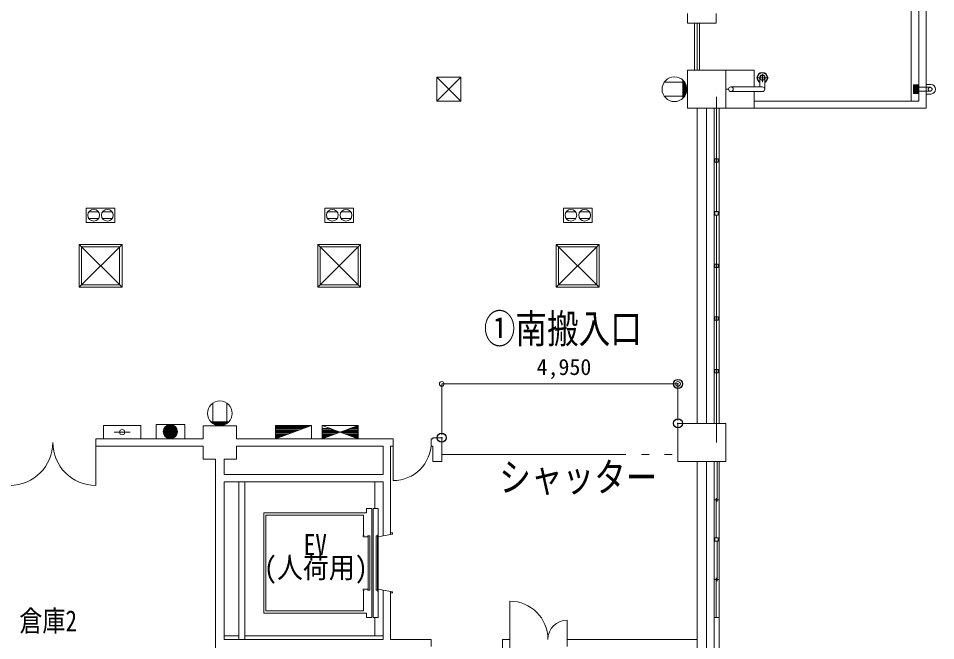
# Model space of a CAD drawing. Units: millimetres, scale not verified. Extents: x -18096 to 46307, y -19066 to 29624.
# Drawn here: x 14359 to 33582, y -5089 to 7948 of the extents above; entities that cross this region are included whole.
import ezdxf
from ezdxf.enums import TextEntityAlignment as Align

# ---------------------------------------------------------------- set-up
doc = ezdxf.new("R2010")
doc.units = ezdxf.units.MM
doc.header["$LTSCALE"] = 380
doc.header["$PDMODE"] = 32
doc.header["$PDSIZE"] = 190
for name, pattern in [('USER1', [1.693333, 0.846667, -0.846667]), ('USER3', [6.773333, 5.503333, -0.423333, 0.423333, -0.423333]), ('USER4', [13.546667, 10.16, -0.846667, 0.423333, -0.846667, 0.423333, -0.846667])]:
    doc.linetypes.add(name, pattern=pattern)
for name, color, linetype, lineweight in [('0-0_C-8', 4, 'Continuous', 18), ('0-1_C-7', 4, 'Continuous', 18), ('0-2_6-3', 1, 'Continuous', 18), ('0-3_C-2', 253, 'Continuous', 18), ('1-6_0-C', 8, 'Continuous', 18), ('1-8_0-A', 8, 'Continuous', 18), ('1-9_0-9', 8, 'Continuous', 18), ('1-A_0-3', 8, 'Continuous', 18), ('1-E_0', 1, 'Continuous', 18), ('2-0_6-8', 253, 'Continuous', 18), ('2-9_0-7', 8, 'Continuous', 18), ('2-A_0-4', 8, 'USER3', 18)]:
    doc.layers.add(name, color=color, linetype=linetype, lineweight=lineweight)
doc.layers.add('0-4_3-4', color=3, linetype='Continuous')
doc.layers.add('1-F_Defpoints', color=5, linetype='Continuous')
doc.styles.add('ＭＳ ゴシック', font='')
doc.styles.get('ＭＳ ゴシック').set_extended_font_data('MS Gothic')

# ---------------------------------------------------------------- blocks, each defined once
blk = doc.blocks.new('_Origin')
at = {"layer": '1-E_0'}
blk.add_line((0, 0), (-380, 0), dxfattribs=at)
blk.add_circle((0, 0), 190, dxfattribs=at)

msp = doc.modelspace()

# ---------------------------------------------------------------- linework, layer by layer
at = {"layer": '0-0_C-8'}
for p, q in [((17351.4, -561.9), (17245.3, -561.9)), ((17245.3, -861.9), (17245.3, -561.9)), ((17845.3, -561.9), (17351.4, -561.9)), ((17845.3, -861.9), (17845.3, -561.9))]:
    msp.add_line(p, q, dxfattribs=at)
msp.add_lwpolyline([(17845.3, -861.9), (17789.3, -861.9), (17762.2, -861.9), (17245.3, -861.9)], dxfattribs=at)
msp.add_circle((17543.9, -711.8), 148.9, dxfattribs=at)
at = {"layer": '0-1_C-7', "color": 253}
msp.add_line((23631.9, 6713.1), (23131.9, 6213.1), dxfattribs=at)
at = {"layer": '0-1_C-7'}
for p, q in [((17595, -571.9), (17492.9, -571.9)), ((16365.8, -721.3), (16703.3, -721.3)), ((17692.8, -711.9), (17395, -711.9)), ((17691.5, -691.9), (17396.4, -691.9)), ((17691.5, -731.9), (17396.4, -731.9)), ((17687.4, -671.9), (17400.5, -671.9)), ((17687.3, -751.9), (17400.5, -751.9)), ((17680.3, -651.9), (17407.6, -651.9)), ((17669.6, -631.9), (17418.3, -631.9)), ((17654.4, -611.9), (17433.5, -611.9)), ((17632.3, -591.9), (17455.6, -591.9)), ((17680.1, -771.9), (17407.7, -771.9)), ((17669.4, -791.9), (17418.4, -791.9)), ((17654.1, -811.9), (17433.7, -811.9)), ((17631.9, -831.9), (17456, -831.9)), ((17594.2, -851.9), (17493.6, -851.9))]:
    msp.add_line(p, q, dxfattribs=at)
at = {"layer": '0-1_C-7', "color": 253}
msp.add_lwpolyline([(23631.9, 6213.1), (23631.9, 6713.1), (23131.9, 6713.1)], dxfattribs=at)
msp.add_lwpolyline([(23131.9, 6213.1), (23631.9, 6213.1), (23131.9, 6713.1)], close=True, dxfattribs=at)
at = {"layer": '0-1_C-7'}
msp.add_circle((16534.6, -721.3), 56.2, dxfattribs=at)
at = {"layer": '0-2_6-3'}
for p, q in [((28281.9, 6608.9), (27893.1, 6608.9)), ((28281.9, 6657.5), (28281.9, 6276.8)), ((28294, 6284.9), (28294, 6641.3)), ((28306.2, 6297.1), (28306.2, 6629.2)), ((28326.4, 6321.4), (28326.4, 6604.9)), ((28338.6, 6345.7), (28338.6, 6580.6)), ((28354.8, 6544.1), (28354.8, 6382.1)), ((28281.9, 6317.3), (27893.1, 6317.3)), ((18436.1, -501.8), (18436.1, -113)), ((18727.4, -501.8), (18727.4, -113)), ((18776.3, -501.8), (18395.6, -501.8)), ((18403.7, -514), (18760.1, -514)), ((18415.9, -526.1), (18748, -526.1)), ((18440.2, -546.4), (18723.7, -546.4)), ((18464.5, -558.5), (18699.4, -558.5)), ((18662.9, -574.7), (18500.9, -574.7))]:
    msp.add_line(p, q, dxfattribs=at)
at = {"layer": '0-2_6-3', "color": 4}
for p, q in [((19745.2, -580.6), (19745.2, -861.9)), ((20504.6, -580.6), (19745.2, -580.6)), ((19745.2, -603.1), (20443.8, -603.1)), ((19745.2, -625.6), (20383.1, -625.6)), ((19745.2, -648.1), (20322.3, -648.1)), ((19745.2, -670.6), (20261.6, -670.6)), ((19745.2, -693.1), (20200.8, -693.1)), ((19745.2, -715.6), (20140.1, -715.6)), ((19745.2, -738.1), (20079.3, -738.1)), ((19745.2, -760.6), (20018.6, -760.6)), ((20722.8, -580.6), (20722.8, -861.9)), ((21482.1, -580.6), (20722.8, -580.6)), ((20722.8, -580.6), (21482.1, -580.6)), ((20722.8, -648.1), (20905, -648.1)), ((20722.8, -670.6), (20965.8, -670.6)), ((20722.8, -693.1), (21026.5, -693.1)), ((20722.8, -715.6), (21087.3, -715.6)), ((20722.8, -738.1), (21056.9, -738.1)), ((20722.8, -760.6), (20996.1, -760.6)), ((21482.1, -715.6), (21117.6, -715.6)), ((21482.1, -738.1), (21148, -738.1)), ((21482.1, -693.1), (21178.4, -693.1)), ((21482.1, -760.6), (21208.8, -760.6)), ((21482.1, -670.6), (21239.1, -670.6)), ((21482.1, -648.1), (21299.9, -648.1)), ((21482.1, -625.6), (21360.6, -625.6)), ((21482.1, -603.1), (21421.4, -603.1)), ((21482.1, -580.6), (21482.1, -861.9)), ((19745.2, -783.1), (19957.8, -783.1)), ((19745.2, -805.6), (19897.1, -805.6)), ((19745.2, -828.1), (19836.3, -828.1)), ((19745.2, -850.6), (19775.6, -850.6)), ((20722.8, -783.1), (20935.4, -783.1)), ((20722.8, -805.6), (20874.6, -805.6)), ((20722.8, -828.1), (20813.9, -828.1)), ((20722.8, -850.6), (20753.1, -850.6)), ((21482.1, -783.1), (21269.5, -783.1)), ((21482.1, -805.6), (21330.3, -805.6)), ((21482.1, -828.1), (21391, -828.1)), ((21482.1, -850.6), (21451.8, -850.6))]:
    msp.add_line(p, q, dxfattribs=at)
for points in [[(16140.8, -861.9), (16928.3, -861.9), (16928.3, -580.6), (16140.8, -580.6)], [(19745.2, -861.9), (20504.6, -861.9), (20504.6, -580.6)], [(20722.8, -861.9), (21482.1, -861.9), (21482.1, -580.6)], [(21482.1, -861.9), (20722.8, -861.9), (20722.8, -580.6)]]:
    msp.add_lwpolyline(points, close=True, dxfattribs=at)
at = {"layer": '0-2_6-3'}
for centre in [(28107.7, 6463.1), (18581.9, -327.7)]:
    msp.add_circle(centre, 259.2, dxfattribs=at)
at = {"layer": '0-3_C-2'}
for p, q in [((16531.9, 2313.1), (15631.9, 3213.1)), ((21531.9, 2313.1), (20631.9, 3213.1)), ((26531.9, 2313.1), (25631.9, 3213.1))]:
    msp.add_line(p, q, dxfattribs=at)
for points in [[(16531.9, 2313.1), (16531.9, 3213.1), (15631.9, 3213.1), (15631.9, 2313.1)], [(16531.9, 3213.1), (15631.9, 2313.1), (16531.9, 2313.1)], [(21531.9, 2313.1), (21531.9, 3213.1), (20631.9, 3213.1), (20631.9, 2313.1)], [(21531.9, 3213.1), (20631.9, 2313.1), (21531.9, 2313.1)], [(26531.9, 2313.1), (26531.9, 3213.1), (25631.9, 3213.1), (25631.9, 2313.1)], [(26531.9, 3213.1), (25631.9, 2313.1), (26531.9, 2313.1)]]:
    msp.add_lwpolyline(points, dxfattribs=at)
for points in [[(16481.9, 2363.1), (16481.9, 3163.1), (15681.9, 3163.1), (15681.9, 2363.1)], [(21481.9, 2363.1), (21481.9, 3163.1), (20681.9, 3163.1), (20681.9, 2363.1)], [(26481.9, 2363.1), (26481.9, 3163.1), (25681.9, 3163.1), (25681.9, 2363.1)]]:
    msp.add_lwpolyline(points, close=True, dxfattribs=at)
at = {"layer": '1-6_0-C'}
for p, q in [((28631.9, 6863.1), (28631.9, 7848.1)), ((28941.9, -536.9), (28941.9, 6063.1)), ((29041.9, -536.9), (29041.9, 6063.1)), ((28941.9, -4606.9), (28941.9, -1336.9)), ((29041.9, -4606.9), (29041.9, -1336.9))]:
    msp.add_line(p, q, dxfattribs=at)
at = {"layer": '1-8_0-A'}
for p, q in [((29900.4, 6703), (29900.4, 6513.1)), ((30000.4, 6703), (30000.4, 6463.1)), ((29290.8, 6513.1), (29950.4, 6513.1)), ((29290.8, 6413.1), (29953.8, 6413.1)), ((28781.9, -536.9), (28781.9, 6063.1)), ((28581.9, -7936.9), (28581.9, -1336.9)), ((28781.9, -7936.9), (28781.9, -1336.9)), ((25856.9, -5061.9), (25856.9, -5211.9)), ((25856.9, -5061.9), (28581.9, -5061.9))]:
    msp.add_line(p, q, dxfattribs=at)
msp.add_arc((29950.4, 6463.1), 50, 270, 90, dxfattribs=at)
at = {"layer": '1-9_0-9'}
for p, q in [((33381.9, 6063.1), (33381.9, 21663.1)), ((33066.9, 6213.1), (33066.9, 21513.1)), ((33231.9, 6213.1), (33231.9, 21513.1)), ((28581.9, 6863.1), (28581.9, 7848.1)), ((33231.9, 6553.1), (33116.9, 6553.1)), ((33116.9, 6553.1), (33116.9, 6373.1)), ((33231.9, 6536.6), (33133.4, 6536.6)), ((33133.4, 6536.6), (33133.4, 6389.6)), ((33381.9, 6563.1), (33481.9, 6563.1)), ((29241.9, 6463.1), (29181.9, 6463.1)), ((33231.9, 6373.1), (33116.9, 6373.1)), ((33231.9, 6389.6), (33133.4, 6389.6)), ((33381.9, 6363.1), (33481.9, 6363.1)), ((29781.9, 6213.1), (33231.9, 6213.1)), ((28991.9, 5008.1), (28991.9, 6063.1)), ((29781.9, 6063.1), (33381.9, 6063.1)), ((29026.9, 5008.1), (28956.9, 5008.1)), ((28956.9, 4938.1), (28956.9, 5008.1)), ((29026.9, 4938.1), (29026.9, 5008.1)), ((29026.9, 4938.1), (28956.9, 4938.1)), ((28991.9, 3898.1), (28991.9, 4938.1)), ((29026.9, 3898.1), (28956.9, 3898.1)), ((28956.9, 3828.1), (28956.9, 3898.1)), ((29026.9, 3828.1), (29026.9, 3898.1)), ((29026.9, 3828.1), (28956.9, 3828.1)), ((28991.9, 2798.1), (28991.9, 3828.1)), ((29026.9, 2798.1), (28956.9, 2798.1)), ((28956.9, 2728.1), (28956.9, 2798.1)), ((29026.9, 2728.1), (28956.9, 2728.1)), ((28991.9, 1698.1), (28991.9, 2728.1)), ((29026.9, 2728.1), (29026.9, 2798.1)), ((29026.9, 1698.1), (28956.9, 1698.1)), ((28956.9, 1628.1), (28956.9, 1698.1)), ((29026.9, 1628.1), (28956.9, 1628.1)), ((28991.9, 588.1), (28991.9, 1628.1)), ((29026.9, 1628.1), (29026.9, 1698.1)), ((29026.9, 588.1), (28956.9, 588.1)), ((28956.9, 518.1), (28956.9, 588.1)), ((29026.9, 518.1), (29026.9, 588.1)), ((29026.9, 518.1), (28956.9, 518.1)), ((28991.9, -536.9), (28991.9, 518.1)), ((15981.9, -936.9), (15981.9, -1836.9)), ((22211.9, -936.9), (22211.9, -1736.9)), ((29003.9, -2171.9), (29003.9, -1336.9)), ((18981.9, -5061.9), (18981.9, -1761.9)), ((19106.9, -5061.9), (19106.9, -1761.9)), ((21826.9, -1761.9), (21826.9, -2321.9)), ((28979.9, -2936.9), (28979.9, -2101.9)), ((29046.9, -2136.9), (28936.9, -2136.9)), ((21656.9, -2411.9), (19500.9, -2411.9)), ((21594.9, -2461.9), (19544.9, -2461.9)), ((19544.9, -4461.9), (19544.9, -2461.9)), ((21594.9, -2886.9), (21594.9, -2461.9)), ((21656.9, -2321.9), (21656.9, -2411.9)), ((21796.9, -4601.9), (21796.9, -2321.9)), ((21891.9, -2911.9), (22196.9, -2858.1)), ((21891.9, -2862.7), (21891.9, -2911.9)), ((22196.9, -2833.1), (22154.4, -2833.1)), ((22196.9, -2833.1), (22196.9, -2858.1)), ((21584.9, -2886.9), (21584.9, -2911.9)), ((21605.1, -2886.9), (21584.9, -2886.9)), ((21584.9, -2911.9), (21684.9, -2911.9)), ((21684.9, -2886.9), (21684.9, -2911.9)), ((21689.9, -2891.9), (21721.9, -2891.9)), ((21689.9, -2891.9), (21689.9, -4031.9)), ((21854.9, -2891.9), (21886.9, -2891.9)), ((21886.9, -2891.9), (21886.9, -4031.9)), ((28956.9, -3006.9), (28956.9, -2936.9)), ((29026.9, -2936.9), (28956.9, -2936.9)), ((29026.9, -3006.9), (28956.9, -3006.9)), ((29003.9, -3841.9), (29003.9, -3006.9)), ((29026.9, -3006.9), (29026.9, -2936.9)), ((29046.9, -3806.9), (28936.9, -3806.9)), ((28979.9, -4606.9), (28979.9, -3771.9)), ((21584.9, -4036.9), (21584.9, -4011.9)), ((21584.9, -4011.9), (21684.9, -4011.9)), ((21684.9, -4036.9), (21684.9, -4011.9)), ((21891.9, -4064.6), (21891.9, -4011.9)), ((21891.9, -4011.9), (22196.9, -4065.7)), ((21605.1, -4036.9), (21584.9, -4036.9)), ((21594.9, -4036.9), (21594.9, -4461.9)), ((22196.9, -4090.7), (22154.4, -4090.7)), ((22196.9, -4090.7), (22196.9, -4065.7)), ((24656.9, -5061.9), (24656.9, -4261.9)), ((21594.9, -4461.9), (19544.9, -4461.9)), ((21656.9, -4601.9), (21656.9, -4511.9)), ((21766.9, -4601.9), (21656.9, -4601.9)), ((21826.9, -4991.9), (21826.9, -4601.9)), ((25856.9, -5061.9), (25856.9, -4661.9)), ((18671.9, -4991.9), (18981.9, -4991.9)), ((19106.9, -4991.9), (22006.9, -4991.9))]:
    msp.add_line(p, q, dxfattribs=at)
at = {"layer": '1-9_0-9', "linetype": 'USER1'}
for p, q in [((33460.4, 6503), (33231.9, 6503)), ((33460.4, 6423.2), (33231.9, 6423.2))]:
    msp.add_line(p, q, dxfattribs=at)
at = {"layer": '1-9_0-9', "color": 7, "linetype": 'USER4'}
msp.add_line((23231.9, -1186.9), (28181.9, -1186.9), dxfattribs=at)
at = {"layer": '1-9_0-9'}
for points in [[(21656.9, -4511.9), (19500.9, -4511.9), (19500.9, -2411.9)], [(21766.9, -4601.9), (21766.9, -2321.9), (21656.9, -2321.9)], [(21796.9, -4601.9), (21896.9, -4601.9), (21896.9, -2321.9), (21796.9, -2321.9)], [(21721.9, -2891.9), (21721.9, -4031.9), (21689.9, -4031.9)], [(21854.9, -2891.9), (21854.9, -4031.9), (21886.9, -4031.9)]]:
    msp.add_lwpolyline(points, dxfattribs=at)
msp.add_circle((29291.9, 6463.1), 50, dxfattribs=at)
at = {"layer": '1-9_0-9', "linetype": 'USER1'}
msp.add_circle((33466.9, 6463.1), 40, dxfattribs=at)
at = {"layer": '1-9_0-9'}
for centre, radius, start, end in [((29950.4, 6703), 112.5, 0, 180), ((29950.4, 6703), 102.5, 0, 180), ((29950.4, 6703), 59, 0, 180), ((29950.4, 6703), 50, 0, 180), ((29950.4, 6703), 112.5, 180, 243.61221), ((29950.4, 6703), 102.5, 180, 240.8036), ((29950.4, 6703), 59, 180, 212.0638), ((29950.4, 6703), 112.5, 296.3878, 0), ((29950.4, 6703), 59, 327.93622, 0), ((29950.4, 6703), 102.5, 299.19641, 0), ((33481.9, 6463.1), 100, 270, 90), ((14181.9, -936.9), 900, 270, 0), ((15981.9, -936.9), 900, 180, 270), ((22211.9, -936.9), 800, 270, 360), ((24656.9, -5061.9), 800, 0, 90), ((25856.9, -5061.9), 400, 90, 180)]:
    msp.add_arc(centre, radius, start, end, dxfattribs=at)
at = {"layer": '1-9_0-9', "linetype": 'USER1'}
msp.add_arc((29950.4, 6703), 50, 180, 0, dxfattribs=at)
at = {"layer": '1-A_0-3'}
for p, q in [((28981.9, 7848.1), (28981.9, 8048.1)), ((29181.9, 6063.1), (29181.9, 6863.1)), ((29181.9, 6863.1), (29181.9, 6063.1)), ((29181.9, 6863.1), (29781.9, 6863.1)), ((29781.9, 6513.1), (29781.9, 6863.1)), ((29781.9, 6063.1), (29781.9, 6413.1)), ((29181.9, 6063.1), (29781.9, 6063.1)), ((29181.9, -1336.9), (29181.9, -536.9)), ((15981.9, -1011.9), (15981.9, -861.9)), ((23011.9, -1011.9), (23011.9, -861.9)), ((23041.9, -861.9), (23011.9, -861.9)), ((23041.9, -861.9), (23041.9, -836.9)), ((23231.9, -1336.9), (23231.9, -836.9)), ((18231.9, -1011.9), (15981.9, -1011.9)), ((18231.9, -1011.9), (18231.9, -1286.9)), ((18931.9, -1286.9), (18931.9, -1011.9)), ((22006.9, -1011.9), (18931.9, -1011.9)), ((22006.9, -1611.9), (22006.9, -1011.9)), ((22156.9, -2865.2), (22156.9, -1011.9)), ((23041.9, -1011.9), (23011.9, -1011.9)), ((23041.9, -1336.9), (23041.9, -1011.9)), ((18231.9, -1286.9), (18491.9, -1286.9)), ((18491.9, -1286.9), (18491.9, -7986.9)), ((18671.9, -1286.9), (18931.9, -1286.9)), ((18671.9, -1611.9), (18671.9, -1286.9)), ((23041.9, -1336.9), (23231.9, -1336.9)), ((29181.9, -1336.9), (28181.9, -1336.9)), ((22006.9, -1611.9), (18671.9, -1611.9)), ((22006.9, -1761.9), (18671.9, -1761.9)), ((18671.9, -5061.9), (18671.9, -1761.9)), ((22006.9, -2891.6), (22006.9, -1761.9)), ((22006.9, -5061.9), (22006.9, -4032.2)), ((22156.9, -5061.9), (22156.9, -4058.6)), ((28941.9, -6136.9), (28941.9, -4606.9)), ((29041.9, -4606.9), (28941.9, -4606.9)), ((29041.9, -6136.9), (29041.9, -4606.9)), ((22006.9, -5061.9), (18671.9, -5061.9)), ((22156.9, -5061.9), (23006.9, -5061.9)), ((23006.9, -5211.9), (23006.9, -5061.9)), ((24506.9, -8261.9), (24506.9, -5061.9)), ((24506.9, -5061.9), (24656.9, -5061.9)), ((24656.9, -8261.9), (24656.9, -5061.9))]:
    msp.add_line(p, q, dxfattribs=at)
at = {"layer": '1-A_0-3', "color": 7}
for p, q in [((28531.9, 6863.1), (28531.9, 7848.1)), ((28381.9, 6863.1), (29181.9, 6863.1)), ((28581.9, -536.9), (28581.9, 6063.1)), ((29181.9, -536.9), (28181.9, -536.9)), ((28181.9, -1336.9), (28181.9, -536.9)), ((18931.9, -586.9), (18231.9, -586.9)), ((18231.9, -586.9), (18231.9, -861.9)), ((18931.9, -861.9), (18931.9, -586.9)), ((18231.9, -861.9), (15981.9, -861.9)), ((18931.9, -861.9), (22211.9, -861.9)), ((23041.9, -836.9), (23231.9, -836.9))]:
    msp.add_line(p, q, dxfattribs=at)
for points in [[(28981.9, 7848.1), (28381.9, 7848.1), (28381.9, 8048.1)], [(28381.9, 6863.1), (28381.9, 6063.1), (29181.9, 6063.1)]]:
    msp.add_lwpolyline(points, dxfattribs=at)
at = {"layer": '1-A_0-3'}
msp.add_lwpolyline([(22156.9, -1011.9), (22211.9, -1011.9), (22211.9, -861.9)], dxfattribs=at)
at = {"layer": '1-E_0'}
for p, q in [((23231.9, -776.9), (23231.9, 290.3)), ((23331.9, 290.3), (28081.9, 290.3)), ((28181.9, -476.9), (28181.9, 290.3))]:
    msp.add_line(p, q, dxfattribs=at)
at = {"layer": '1-F_Defpoints'}
for p in [(28181.9, 290.3), (28181.9, -536.9), (23231.9, -836.9)]:
    msp.add_point(p, dxfattribs=at)
at = {"layer": '2-0_6-8'}
for p, q in [((16040.7, 3892.3), (15837.1, 3892.3)), ((16327.2, 3892.3), (16123.6, 3892.3)), ((21040.7, 3892.3), (20837.1, 3892.3)), ((21327.2, 3892.3), (21123.6, 3892.3)), ((26040.7, 3892.3), (25837.1, 3892.3)), ((26327.2, 3892.3), (26123.6, 3892.3)), ((16040.7, 3753.9), (15837.1, 3753.9)), ((16327.2, 3753.9), (16123.6, 3753.9)), ((21040.7, 3753.9), (20837.1, 3753.9)), ((21327.2, 3753.9), (21123.6, 3753.9)), ((26040.7, 3753.9), (25837.1, 3753.9)), ((26327.2, 3753.9), (26123.6, 3753.9))]:
    msp.add_line(p, q, dxfattribs=at)
for points in [[(15783.5, 3667.6), (15783.5, 3969.5), (16380.7, 3969.5), (16380.7, 3667.6)], [(20783.5, 3667.6), (20783.5, 3969.5), (21380.7, 3969.5), (21380.7, 3667.6)], [(25783.5, 3667.6), (25783.5, 3969.5), (26380.7, 3969.5), (26380.7, 3667.6)]]:
    msp.add_lwpolyline(points, close=True, dxfattribs=at)
for centre in [(15938.8, 3823.1), (16225.3, 3823.1), (20938.8, 3823.1), (21225.3, 3823.1), (25938.8, 3823.1), (26225.3, 3823.1)]:
    msp.add_circle(centre, 123, dxfattribs=at)
at = {"layer": '2-A_0-4'}
for p, q in [((29950.4, 6780.2), (29950.4, 6608.4)), ((29832.3, 6703), (30081.7, 6703)), ((28991.9, -936.9), (28991.9, 6463.1)), ((33231.9, 6521.9), (33133.4, 6521.9)), ((33231.9, 6507.2), (33133.4, 6507.2)), ((33231.9, 6492.5), (33133.4, 6492.5)), ((33231.9, 6477.8), (33133.4, 6477.8)), ((33231.9, 6463.1), (33133.4, 6463.1)), ((33231.9, 6448.4), (33133.4, 6448.4)), ((33231.9, 6433.7), (33133.4, 6433.7)), ((33231.9, 6419), (33133.4, 6419)), ((33231.9, 6404.3), (33133.4, 6404.3))]:
    msp.add_line(p, q, dxfattribs=at)

# ---------------------------------------------------------------- block references
at = {"layer": '1-E_0', "xscale": 0.2631579, "yscale": 0.2631579, "rotation": 180}
msp.add_blockref('_Origin', (23231.9, 290.3), dxfattribs=at)
at = {"layer": '1-E_0', "xscale": 0.2631579, "yscale": 0.2631579}
msp.add_blockref('_Origin', (28181.9, 290.3), dxfattribs=at)

# ---------------------------------------------------------------- texts
at = {"layer": '0-4_3-4', "style": 'ＭＳ ゴシック', "width": 0.8}
for s, p in [('①南搬入口', (24112.3, 961.5)), ('シャッター', (24437, -2150.1))]:
    msp.add_text(s, height=607.3, dxfattribs=at).set_placement(p, align=Align.BOTTOM_LEFT)
at = {"layer": '1-E_0', "color": 3, "style": 'ＭＳ ゴシック'}
msp.add_text('4,950', height=337.1, dxfattribs=at).set_placement((25219.4, 374.8), align=Align.BOTTOM_LEFT)
at = {"layer": '2-9_0-7', "style": 'ＭＳ ゴシック'}
for s, height, width, p in [('EV', 443, 0.8, (20342, -3430.5)), ('(人荷用)', 443.2, 0.9, (19506.8, -3911.6)), ('倉庫2', 443, 0.8, (14380.4, -5029.8))]:
    msp.add_text(s, height=height, dxfattribs=dict(at, width=width)).set_placement(p, align=Align.BOTTOM_LEFT)

doc.saveas('drawing.dxf')
